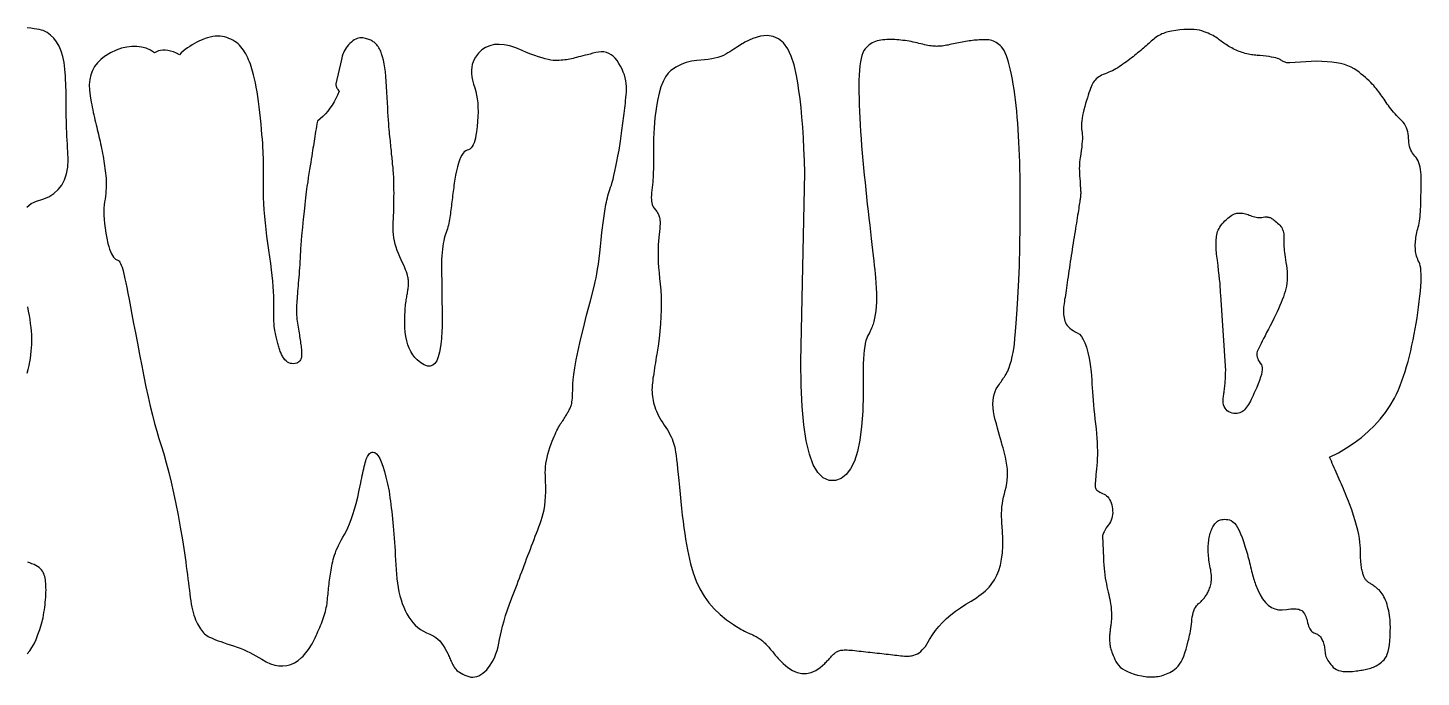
# Model space of a CAD drawing. Header units: millimetres. Extents: x 5 to 265, y 5 to 96.
# Drawn here: x 195.29 to 231.45, y 39.5 to 56.35 of the extents above; entities that cross this region are included whole.
import ezdxf

# ---------------------------------------------------------------- set-up
doc = ezdxf.new("R2010")
doc.units = ezdxf.units.MM

msp = doc.modelspace()

# ---------------------------------------------------------------- linework, layer by layer
at = {"layer": 'Schnitt'}
for points in [[(195.262, 51.697), (195.373, 51.799), (195.508, 51.859), (195.679, 51.907), (195.831, 51.972), (195.963, 52.055), (196.074, 52.156), (196.166, 52.275), (196.238, 52.411), (196.291, 52.565), (196.323, 52.736), (196.336, 52.926), (196.328, 53.133), (196.32, 53.236), (196.313, 53.339), (196.306, 53.442), (196.301, 53.544), (196.296, 53.645), (196.292, 53.747), (196.289, 53.847), (196.287, 53.948), (196.285, 54.048), (196.285, 54.147), (196.285, 54.246), (196.284, 54.344), (196.283, 54.441), (196.282, 54.538), (196.28, 54.633), (196.277, 54.728), (196.274, 54.821), (196.271, 54.914), (196.268, 55.006), (196.263, 55.097), (196.25, 55.284), (196.226, 55.456), (196.193, 55.612), (196.149, 55.753), (196.096, 55.88), (196.033, 55.991), (195.96, 56.087), (195.877, 56.168), (195.784, 56.234), (195.681, 56.285), (195.637, 56.297), (195.583, 56.31), (195.52, 56.321), (195.447, 56.333), (195.365, 56.344), (195.273, 56.354)], [(195.27, 47.39), (195.295, 47.489), (195.317, 47.586), (195.335, 47.681), (195.352, 47.775), (195.365, 47.868), (195.375, 47.959), (195.383, 48.048), (195.388, 48.136), (195.39, 48.223), (195.389, 48.308), (195.386, 48.394), (195.379, 48.484), (195.37, 48.579), (195.358, 48.677), (195.343, 48.78), (195.326, 48.887), (195.305, 48.998), (195.282, 49.113)], [(195.273, 40.104), (195.335, 40.181), (195.393, 40.269), (195.449, 40.369), (195.501, 40.48), (195.55, 40.604), (195.597, 40.739), (195.64, 40.885), (195.681, 41.043), (195.693, 41.112), (195.704, 41.18), (195.715, 41.248), (195.724, 41.315), (195.732, 41.381), (195.739, 41.446), (195.745, 41.511), (195.75, 41.575), (195.753, 41.639), (195.756, 41.702), (195.758, 41.763), (195.757, 41.821), (195.756, 41.877), (195.753, 41.93), (195.748, 41.98), (195.742, 42.027), (195.734, 42.071), (195.725, 42.113), (195.714, 42.152), (195.702, 42.188), (195.687, 42.221), (195.667, 42.254), (195.642, 42.285), (195.612, 42.315), (195.578, 42.344), (195.539, 42.372), (195.495, 42.398), (195.447, 42.422), (195.393, 42.446), (195.335, 42.468), (195.31, 42.477), (195.285, 42.486)]]:
    msp.add_lwpolyline(points, dxfattribs=at)
for points in [[(206.039, 48.566), (206.036, 48.493), (206.032, 48.421), (206.027, 48.351), (206.022, 48.281), (206.015, 48.213), (206.008, 48.147), (206, 48.081), (205.974, 47.934), (205.941, 47.812), (205.9, 47.715), (205.851, 47.642), (205.795, 47.595), (205.73, 47.573), (205.658, 47.576), (205.578, 47.604), (205.491, 47.658), (205.395, 47.736), (205.334, 47.8), (205.279, 47.871), (205.23, 47.95), (205.188, 48.036), (205.152, 48.13), (205.123, 48.23), (205.1, 48.339), (205.084, 48.454), (205.075, 48.577), (205.071, 48.707), (205.072, 48.779), (205.073, 48.847), (205.074, 48.911), (205.077, 48.971), (205.079, 49.028), (205.083, 49.081), (205.087, 49.131), (205.092, 49.177), (205.098, 49.219), (205.104, 49.258), (205.11, 49.294), (205.116, 49.329), (205.122, 49.364), (205.128, 49.398), (205.133, 49.43), (205.139, 49.462), (205.144, 49.493), (205.149, 49.524), (205.153, 49.553), (205.158, 49.581), (205.162, 49.61), (205.165, 49.638), (205.167, 49.666), (205.168, 49.694), (205.168, 49.722), (205.168, 49.75), (205.167, 49.778), (205.165, 49.806), (205.162, 49.834), (205.158, 49.862), (205.152, 49.893), (205.142, 49.929), (205.129, 49.971), (205.113, 50.018), (205.093, 50.07), (205.07, 50.128), (205.043, 50.191), (205.013, 50.259), (204.979, 50.333), (204.942, 50.413), (204.905, 50.495), (204.873, 50.577), (204.845, 50.659), (204.821, 50.741), (204.801, 50.823), (204.786, 50.905), (204.776, 50.987), (204.769, 51.069), (204.767, 51.151), (204.769, 51.233), (204.773, 51.315), (204.777, 51.397), (204.78, 51.48), (204.783, 51.563), (204.785, 51.646), (204.787, 51.729), (204.789, 51.812), (204.79, 51.896), (204.79, 51.98), (204.791, 52.064), (204.79, 52.146), (204.79, 52.224), (204.789, 52.297), (204.787, 52.366), (204.785, 52.431), (204.783, 52.492), (204.78, 52.548), (204.777, 52.599), (204.773, 52.647), (204.769, 52.69), (204.765, 52.731), (204.76, 52.773), (204.756, 52.815), (204.752, 52.858), (204.748, 52.901), (204.743, 52.944), (204.739, 52.988), (204.735, 53.032), (204.73, 53.077), (204.726, 53.122), (204.722, 53.168), (204.717, 53.216), (204.712, 53.265), (204.707, 53.315), (204.702, 53.367), (204.696, 53.421), (204.69, 53.476), (204.684, 53.533), (204.678, 53.591), (204.672, 53.651), (204.665, 53.716), (204.659, 53.789), (204.653, 53.871), (204.646, 53.962), (204.64, 54.061), (204.633, 54.169), (204.627, 54.285), (204.62, 54.411), (204.614, 54.545), (204.607, 54.687), (204.6, 54.83), (204.59, 54.964), (204.579, 55.09), (204.566, 55.209), (204.551, 55.318), (204.533, 55.42), (204.514, 55.514), (204.493, 55.599), (204.47, 55.676), (204.445, 55.745), (204.428, 55.778), (204.411, 55.81), (204.393, 55.839), (204.376, 55.866), (204.359, 55.891), (204.342, 55.913), (204.324, 55.934), (204.307, 55.952), (204.29, 55.968), (204.273, 55.982), (204.254, 55.995), (204.235, 56.007), (204.213, 56.019), (204.19, 56.031), (204.165, 56.042), (204.138, 56.052), (204.109, 56.062), (204.079, 56.072), (204.047, 56.081), (204.014, 56.09), (203.979, 56.097), (203.944, 56.098), (203.908, 56.096), (203.872, 56.089), (203.835, 56.077), (203.799, 56.06), (203.761, 56.04), (203.723, 56.014), (203.685, 55.984), (203.647, 55.95), (203.609, 55.913), (203.576, 55.874), (203.546, 55.835), (203.519, 55.794), (203.495, 55.753), (203.476, 55.71), (203.459, 55.667), (203.446, 55.622), (203.437, 55.576), (203.431, 55.529), (203.28, 54.903), (203.28, 54.885), (203.283, 54.867), (203.287, 54.849), (203.293, 54.83), (203.301, 54.811), (203.311, 54.791), (203.322, 54.771), (203.335, 54.751), (203.349, 54.73), (203.366, 54.709), (203.325, 54.611), (203.281, 54.519), (203.234, 54.43), (203.183, 54.346), (203.128, 54.266), (203.071, 54.19), (203.009, 54.119), (202.944, 54.052), (202.876, 53.99), (202.805, 53.931), (202.792, 53.863), (202.78, 53.795), (202.768, 53.729), (202.756, 53.664), (202.745, 53.6), (202.735, 53.536), (202.725, 53.474), (202.715, 53.413), (202.706, 53.353), (202.697, 53.295), (202.688, 53.234), (202.678, 53.169), (202.667, 53.098), (202.655, 53.023), (202.643, 52.944), (202.629, 52.859), (202.615, 52.77), (202.6, 52.676), (202.584, 52.578), (202.567, 52.474), (202.55, 52.361), (202.532, 52.235), (202.513, 52.094), (202.495, 51.939), (202.475, 51.77), (202.456, 51.587), (202.436, 51.39), (202.415, 51.179), (202.394, 50.954), (202.373, 50.715), (202.368, 50.629), (202.364, 50.543), (202.359, 50.459), (202.354, 50.375), (202.349, 50.291), (202.343, 50.208), (202.337, 50.126), (202.331, 50.045), (202.325, 49.964), (202.319, 49.884), (202.313, 49.805), (202.306, 49.729), (202.3, 49.656), (202.295, 49.585), (202.289, 49.517), (202.284, 49.451), (202.279, 49.388), (202.274, 49.328), (202.269, 49.27), (202.265, 49.214), (202.261, 49.161), (202.259, 49.107), (202.258, 49.054), (202.258, 49), (202.26, 48.947), (202.262, 48.895), (202.266, 48.842), (202.272, 48.79), (202.279, 48.737), (202.286, 48.686), (202.295, 48.634), (202.303, 48.584), (202.311, 48.534), (202.319, 48.485), (202.327, 48.437), (202.334, 48.39), (202.342, 48.344), (202.349, 48.299), (202.355, 48.254), (202.362, 48.211), (202.368, 48.168), (202.374, 48.127), (202.379, 48.088), (202.383, 48.05), (202.386, 48.014), (202.389, 47.979), (202.392, 47.945), (202.393, 47.914), (202.394, 47.883), (202.394, 47.854), (202.393, 47.827), (202.389, 47.801), (202.383, 47.777), (202.374, 47.754), (202.362, 47.733), (202.348, 47.713), (202.331, 47.695), (202.312, 47.678), (202.29, 47.663), (202.265, 47.649), (202.222, 47.639), (202.181, 47.636), (202.141, 47.638), (202.103, 47.646), (202.065, 47.66), (202.029, 47.68), (201.994, 47.707), (201.961, 47.739), (201.929, 47.778), (201.898, 47.822), (201.885, 47.848), (201.873, 47.875), (201.861, 47.902), (201.85, 47.929), (201.839, 47.957), (201.828, 47.985), (201.818, 48.014), (201.808, 48.043), (201.799, 48.073), (201.79, 48.103), (201.781, 48.133), (201.773, 48.165), (201.764, 48.198), (201.755, 48.232), (201.747, 48.267), (201.738, 48.303), (201.73, 48.341), (201.721, 48.379), (201.712, 48.418), (201.704, 48.459), (201.696, 48.503), (201.689, 48.553), (201.683, 48.609), (201.678, 48.671), (201.674, 48.74), (201.671, 48.814), (201.67, 48.894), (201.669, 48.98), (201.67, 49.073), (201.671, 49.171), (201.672, 49.277), (201.67, 49.39), (201.664, 49.512), (201.656, 49.641), (201.644, 49.778), (201.63, 49.924), (201.612, 50.077), (201.592, 50.239), (201.568, 50.408), (201.542, 50.585), (201.515, 50.765), (201.491, 50.943), (201.47, 51.118), (201.452, 51.29), (201.436, 51.46), (201.424, 51.627), (201.414, 51.791), (201.407, 51.953), (201.403, 52.112), (201.401, 52.269), (201.401, 52.334), (201.401, 52.399), (201.401, 52.463), (201.401, 52.528), (201.401, 52.593), (201.401, 52.658), (201.401, 52.723), (201.401, 52.787), (201.401, 52.852), (201.401, 52.917), (201.401, 52.986), (201.398, 53.064), (201.395, 53.151), (201.389, 53.247), (201.382, 53.351), (201.374, 53.465), (201.364, 53.587), (201.353, 53.718), (201.34, 53.858), (201.326, 54.007), (201.31, 54.157), (201.293, 54.301), (201.276, 54.439), (201.257, 54.57), (201.237, 54.695), (201.216, 54.814), (201.194, 54.927), (201.17, 55.033), (201.146, 55.133), (201.121, 55.227), (201.103, 55.291), (201.084, 55.352), (201.063, 55.412), (201.041, 55.47), (201.018, 55.526), (200.994, 55.58), (200.968, 55.632), (200.941, 55.683), (200.913, 55.731), (200.883, 55.777), (200.852, 55.821), (200.818, 55.863), (200.781, 55.902), (200.742, 55.938), (200.7, 55.971), (200.655, 56.003), (200.608, 56.031), (200.559, 56.057), (200.506, 56.08), (200.452, 56.101), (200.395, 56.118), (200.336, 56.13), (200.276, 56.137), (200.215, 56.139), (200.152, 56.136), (200.088, 56.128), (200.022, 56.115), (199.954, 56.098), (199.885, 56.075), (199.815, 56.047), (199.745, 56.016), (199.677, 55.983), (199.612, 55.949), (199.549, 55.912), (199.488, 55.874), (199.43, 55.835), (199.374, 55.793), (199.321, 55.75), (199.27, 55.705), (199.221, 55.658), (199.141, 55.698), (199.064, 55.729), (198.99, 55.753), (198.92, 55.769), (198.854, 55.777), (198.791, 55.778), (198.731, 55.77), (198.675, 55.755), (198.623, 55.732), (198.573, 55.702), (198.467, 55.771), (198.356, 55.823), (198.239, 55.857), (198.117, 55.874), (197.99, 55.874), (197.858, 55.857), (197.721, 55.823), (197.579, 55.771), (197.431, 55.702), (197.278, 55.615), (197.177, 55.537), (197.092, 55.45), (197.02, 55.354), (196.964, 55.249), (196.922, 55.135), (196.895, 55.012), (196.882, 54.879), (196.884, 54.738), (196.901, 54.587), (196.933, 54.428), (196.946, 54.359), (196.959, 54.292), (196.973, 54.225), (196.986, 54.159), (197, 54.093), (197.014, 54.029), (197.029, 53.966), (197.043, 53.903), (197.058, 53.841), (197.073, 53.78), (197.088, 53.72), (197.103, 53.659), (197.117, 53.597), (197.132, 53.535), (197.146, 53.473), (197.16, 53.41), (197.173, 53.347), (197.187, 53.283), (197.2, 53.219), (197.213, 53.154), (197.226, 53.09), (197.238, 53.025), (197.249, 52.961), (197.26, 52.897), (197.27, 52.833), (197.279, 52.77), (197.288, 52.706), (197.296, 52.643), (197.304, 52.58), (197.31, 52.517), (197.316, 52.454), (197.32, 52.39), (197.321, 52.325), (197.321, 52.258), (197.319, 52.191), (197.314, 52.122), (197.308, 52.053), (197.3, 51.982), (197.29, 51.91), (197.278, 51.837), (197.267, 51.761), (197.261, 51.677), (197.259, 51.586), (197.261, 51.489), (197.267, 51.384), (197.278, 51.273), (197.293, 51.154), (197.313, 51.029), (197.336, 50.897), (197.364, 50.758), (197.386, 50.68), (197.409, 50.609), (197.433, 50.547), (197.458, 50.492), (197.483, 50.445), (197.51, 50.406), (197.537, 50.374), (197.565, 50.35), (197.594, 50.334), (197.623, 50.326), (197.641, 50.317), (197.658, 50.3), (197.676, 50.273), (197.694, 50.238), (197.713, 50.194), (197.731, 50.141), (197.75, 50.079), (197.769, 50.008), (197.788, 49.929), (197.807, 49.841), (197.828, 49.737), (197.853, 49.613), (197.882, 49.469), (197.914, 49.303), (197.95, 49.117), (197.99, 48.91), (198.033, 48.683), (198.08, 48.435), (198.13, 48.166), (198.185, 47.876), (198.241, 47.582), (198.297, 47.301), (198.353, 47.033), (198.409, 46.778), (198.465, 46.535), (198.522, 46.305), (198.578, 46.088), (198.634, 45.883), (198.69, 45.691), (198.746, 45.512), (198.814, 45.294), (198.881, 45.062), (198.946, 44.817), (199.009, 44.559), (199.07, 44.287), (199.129, 44.002), (199.187, 43.703), (199.243, 43.391), (199.298, 43.066), (199.351, 42.727), (199.367, 42.608), (199.384, 42.491), (199.399, 42.377), (199.414, 42.266), (199.429, 42.158), (199.442, 42.052), (199.456, 41.95), (199.468, 41.85), (199.48, 41.753), (199.491, 41.659), (199.502, 41.568), (199.515, 41.481), (199.529, 41.399), (199.544, 41.32), (199.561, 41.246), (199.579, 41.176), (199.598, 41.109), (199.619, 41.047), (199.64, 40.989), (199.664, 40.935), (199.688, 40.885), (199.712, 40.838), (199.738, 40.795), (199.764, 40.754), (199.79, 40.717), (199.818, 40.683), (199.846, 40.652), (199.874, 40.625), (199.904, 40.6), (199.933, 40.579), (199.967, 40.559), (200.006, 40.539), (200.051, 40.517), (200.103, 40.495), (200.16, 40.471), (200.224, 40.447), (200.293, 40.422), (200.369, 40.396), (200.45, 40.369), (200.538, 40.342), (200.628, 40.313), (200.716, 40.282), (200.802, 40.249), (200.887, 40.214), (200.97, 40.177), (201.051, 40.138), (201.13, 40.098), (201.208, 40.055), (201.284, 40.011), (201.358, 39.964), (201.473, 39.898), (201.586, 39.848), (201.696, 39.814), (201.804, 39.795), (201.909, 39.791), (202.011, 39.803), (202.111, 39.831), (202.208, 39.874), (202.302, 39.933), (202.394, 40.007), (202.433, 40.047), (202.47, 40.088), (202.505, 40.131), (202.54, 40.175), (202.573, 40.22), (202.604, 40.268), (202.635, 40.316), (202.664, 40.366), (202.692, 40.418), (202.718, 40.471), (202.744, 40.525), (202.769, 40.579), (202.793, 40.632), (202.817, 40.685), (202.84, 40.738), (202.862, 40.791), (202.884, 40.844), (202.905, 40.896), (202.925, 40.948), (202.945, 41), (202.964, 41.052), (202.981, 41.103), (202.996, 41.155), (203.011, 41.206), (203.023, 41.257), (203.034, 41.307), (203.044, 41.358), (203.052, 41.408), (203.059, 41.458), (203.064, 41.508), (203.068, 41.557), (203.073, 41.607), (203.078, 41.657), (203.083, 41.708), (203.088, 41.759), (203.093, 41.809), (203.099, 41.86), (203.105, 41.912), (203.111, 41.963), (203.118, 42.015), (203.124, 42.067), (203.132, 42.119), (203.14, 42.172), (203.149, 42.226), (203.158, 42.279), (203.168, 42.334), (203.179, 42.388), (203.19, 42.443), (203.202, 42.499), (203.215, 42.555), (203.229, 42.612), (203.247, 42.67), (203.268, 42.731), (203.292, 42.793), (203.32, 42.857), (203.351, 42.922), (203.385, 42.99), (203.422, 43.059), (203.462, 43.13), (203.506, 43.202), (203.551, 43.282), (203.596, 43.373), (203.639, 43.477), (203.682, 43.593), (203.725, 43.72), (203.767, 43.86), (203.808, 44.012), (203.848, 44.176), (203.888, 44.352), (203.927, 44.541), (203.94, 44.609), (203.953, 44.674), (203.966, 44.737), (203.979, 44.798), (203.992, 44.856), (204.005, 44.912), (204.018, 44.966), (204.031, 45.017), (204.044, 45.066), (204.057, 45.113), (204.07, 45.156), (204.085, 45.194), (204.101, 45.228), (204.119, 45.258), (204.138, 45.283), (204.158, 45.303), (204.179, 45.319), (204.202, 45.33), (204.226, 45.337), (204.251, 45.339), (204.294, 45.329), (204.336, 45.299), (204.379, 45.248), (204.42, 45.177), (204.461, 45.086), (204.502, 44.974), (204.543, 44.842), (204.583, 44.69), (204.622, 44.518), (204.661, 44.325), (204.674, 44.242), (204.686, 44.157), (204.698, 44.071), (204.71, 43.983), (204.721, 43.893), (204.731, 43.801), (204.741, 43.708), (204.751, 43.613), (204.76, 43.517), (204.769, 43.418), (204.778, 43.317), (204.786, 43.214), (204.794, 43.109), (204.802, 43), (204.81, 42.889), (204.817, 42.776), (204.824, 42.659), (204.831, 42.541), (204.838, 42.419), (204.845, 42.296), (204.853, 42.172), (204.865, 42.052), (204.88, 41.936), (204.898, 41.824), (204.92, 41.715), (204.946, 41.61), (204.975, 41.509), (205.007, 41.411), (205.043, 41.317), (205.082, 41.227), (205.125, 41.141), (205.173, 41.061), (205.226, 40.986), (205.282, 40.916), (205.344, 40.852), (205.41, 40.793), (205.48, 40.74), (205.555, 40.692), (205.635, 40.649), (205.719, 40.612), (205.774, 40.591), (205.828, 40.563), (205.88, 40.529), (205.93, 40.487), (205.978, 40.439), (206.025, 40.384), (206.07, 40.322), (206.113, 40.252), (206.154, 40.176), (206.194, 40.094), (206.207, 40.063), (206.22, 40.033), (206.234, 40.003), (206.247, 39.973), (206.261, 39.942), (206.276, 39.912), (206.29, 39.882), (206.304, 39.852), (206.319, 39.822), (206.334, 39.791), (206.351, 39.762), (206.372, 39.733), (206.397, 39.705), (206.426, 39.677), (206.458, 39.651), (206.495, 39.626), (206.535, 39.601), (206.579, 39.577), (206.628, 39.554), (206.68, 39.532), (206.733, 39.514), (206.787, 39.504), (206.84, 39.501), (206.892, 39.506), (206.944, 39.519), (206.996, 39.539), (207.047, 39.566), (207.098, 39.601), (207.148, 39.644), (207.198, 39.694), (207.246, 39.751), (207.291, 39.812), (207.332, 39.878), (207.37, 39.95), (207.406, 40.026), (207.437, 40.107), (207.466, 40.194), (207.491, 40.285), (207.513, 40.381), (207.532, 40.482), (207.552, 40.59), (207.578, 40.705), (207.609, 40.828), (207.646, 40.959), (207.689, 41.097), (207.737, 41.244), (207.791, 41.398), (207.85, 41.56), (207.915, 41.729), (207.986, 41.907), (208.016, 41.989), (208.047, 42.071), (208.077, 42.154), (208.108, 42.237), (208.14, 42.32), (208.171, 42.403), (208.203, 42.486), (208.234, 42.57), (208.266, 42.654), (208.299, 42.738), (208.331, 42.822), (208.363, 42.906), (208.395, 42.99), (208.427, 43.073), (208.458, 43.156), (208.489, 43.239), (208.52, 43.322), (208.551, 43.405), (208.581, 43.487), (208.612, 43.569), (208.64, 43.655), (208.664, 43.747), (208.685, 43.846), (208.702, 43.953), (208.714, 44.066), (208.723, 44.186), (208.728, 44.313), (208.729, 44.447), (208.726, 44.587), (208.72, 44.735), (208.717, 44.809), (208.719, 44.885), (208.724, 44.963), (208.734, 45.042), (208.747, 45.124), (208.764, 45.206), (208.785, 45.291), (208.81, 45.377), (208.838, 45.465), (208.871, 45.555), (208.897, 45.623), (208.922, 45.686), (208.947, 45.746), (208.971, 45.802), (208.995, 45.855), (209.018, 45.904), (209.042, 45.949), (209.064, 45.991), (209.086, 46.028), (209.108, 46.063), (209.129, 46.094), (209.15, 46.125), (209.169, 46.155), (209.188, 46.184), (209.205, 46.211), (209.222, 46.237), (209.238, 46.263), (209.253, 46.287), (209.268, 46.31), (209.281, 46.332), (209.294, 46.354), (209.306, 46.376), (209.318, 46.397), (209.329, 46.419), (209.34, 46.44), (209.351, 46.462), (209.361, 46.484), (209.371, 46.505), (209.38, 46.527), (209.389, 46.548), (209.397, 46.573), (209.404, 46.605), (209.411, 46.644), (209.417, 46.69), (209.421, 46.743), (209.425, 46.802), (209.428, 46.869), (209.43, 46.942), (209.432, 47.022), (209.432, 47.11), (209.438, 47.217), (209.455, 47.357), (209.483, 47.531), (209.522, 47.738), (209.572, 47.979), (209.634, 48.252), (209.707, 48.559), (209.791, 48.899), (209.887, 49.272), (209.993, 49.679), (210.015, 49.766), (210.036, 49.864), (210.056, 49.973), (210.076, 50.093), (210.096, 50.224), (210.115, 50.365), (210.134, 50.517), (210.152, 50.68), (210.17, 50.854), (210.188, 51.039), (210.196, 51.103), (210.205, 51.167), (210.214, 51.23), (210.222, 51.293), (210.231, 51.354), (210.24, 51.416), (210.248, 51.476), (210.257, 51.536), (210.265, 51.595), (210.274, 51.654), (210.283, 51.712), (210.293, 51.77), (210.305, 51.827), (210.317, 51.884), (210.331, 51.94), (210.345, 51.996), (210.361, 52.051), (210.378, 52.106), (210.395, 52.161), (210.414, 52.215), (210.434, 52.275), (210.455, 52.347), (210.478, 52.431), (210.501, 52.526), (210.525, 52.633), (210.55, 52.753), (210.577, 52.884), (210.604, 53.027), (210.633, 53.182), (210.663, 53.349), (210.671, 53.417), (210.68, 53.485), (210.689, 53.553), (210.697, 53.62), (210.706, 53.686), (210.714, 53.751), (210.723, 53.816), (210.732, 53.88), (210.74, 53.944), (210.749, 54.007), (210.758, 54.07), (210.766, 54.134), (210.774, 54.2), (210.782, 54.266), (210.789, 54.334), (210.797, 54.402), (210.804, 54.472), (210.811, 54.542), (210.818, 54.614), (210.825, 54.687), (210.828, 54.761), (210.827, 54.834), (210.821, 54.908), (210.809, 54.982), (210.792, 55.057), (210.77, 55.131), (210.743, 55.206), (210.711, 55.281), (210.673, 55.356), (210.63, 55.432), (210.583, 55.503), (210.534, 55.564), (210.481, 55.616), (210.425, 55.658), (210.366, 55.691), (210.304, 55.714), (210.239, 55.728), (210.171, 55.732), (210.1, 55.727), (210.026, 55.712), (209.952, 55.693), (209.882, 55.675), (209.815, 55.658), (209.751, 55.642), (209.691, 55.626), (209.635, 55.611), (209.582, 55.598), (209.532, 55.585), (209.486, 55.573), (209.443, 55.561), (209.401, 55.551), (209.359, 55.542), (209.315, 55.534), (209.27, 55.527), (209.224, 55.521), (209.177, 55.516), (209.129, 55.512), (209.08, 55.51), (209.03, 55.508), (208.979, 55.507), (208.924, 55.51), (208.861, 55.518), (208.792, 55.531), (208.716, 55.549), (208.633, 55.572), (208.544, 55.601), (208.447, 55.634), (208.343, 55.673), (208.233, 55.717), (208.115, 55.766), (207.952, 55.835), (207.797, 55.884), (207.653, 55.914), (207.518, 55.925), (207.392, 55.918), (207.276, 55.891), (207.169, 55.845), (207.072, 55.78), (206.984, 55.696), (206.906, 55.594), (206.871, 55.535), (206.843, 55.472), (206.823, 55.404), (206.81, 55.331), (206.804, 55.254), (206.805, 55.171), (206.814, 55.084), (206.83, 54.993), (206.854, 54.896), (206.885, 54.795), (206.912, 54.706), (206.935, 54.611), (206.952, 54.511), (206.964, 54.405), (206.971, 54.293), (206.973, 54.176), (206.969, 54.053), (206.961, 53.925), (206.947, 53.79), (206.928, 53.651), (206.918, 53.568), (206.905, 53.494), (206.888, 53.427), (206.869, 53.368), (206.847, 53.316), (206.822, 53.273), (206.793, 53.237), (206.762, 53.209), (206.728, 53.188), (206.69, 53.176), (206.652, 53.162), (206.616, 53.136), (206.582, 53.099), (206.549, 53.052), (206.518, 52.992), (206.488, 52.922), (206.461, 52.84), (206.435, 52.748), (206.411, 52.643), (206.388, 52.528), (206.38, 52.476), (206.371, 52.424), (206.363, 52.372), (206.355, 52.319), (206.348, 52.266), (206.34, 52.213), (206.333, 52.16), (206.326, 52.107), (206.319, 52.053), (206.313, 51.999), (206.306, 51.946), (206.3, 51.892), (206.293, 51.839), (206.287, 51.787), (206.28, 51.735), (206.274, 51.683), (206.267, 51.632), (206.261, 51.581), (206.254, 51.531), (206.248, 51.481), (206.241, 51.432), (206.233, 51.382), (206.224, 51.333), (206.213, 51.284), (206.202, 51.236), (206.19, 51.187), (206.176, 51.139), (206.162, 51.091), (206.146, 51.043), (206.129, 50.995), (206.113, 50.945), (206.097, 50.889), (206.083, 50.828), (206.07, 50.761), (206.059, 50.688), (206.049, 50.609), (206.04, 50.525), (206.032, 50.436), (206.026, 50.341), (206.021, 50.24), (206.043, 48.793), (206.042, 48.716), (206.041, 48.641)], [(215.433, 53.212), (215.418, 53.5), (215.4, 53.774), (215.38, 54.034), (215.357, 54.279), (215.331, 54.511), (215.303, 54.728), (215.273, 54.93), (215.239, 55.119), (215.179, 55.392), (215.103, 55.623), (215.01, 55.813), (214.901, 55.962), (214.775, 56.069), (214.633, 56.134), (214.475, 56.158), (214.3, 56.141), (214.109, 56.082), (213.901, 55.982), (213.865, 55.96), (213.828, 55.937), (213.788, 55.912), (213.747, 55.886), (213.704, 55.858), (213.659, 55.829), (213.611, 55.799), (213.562, 55.768), (213.511, 55.736), (213.458, 55.702), (213.402, 55.669), (213.34, 55.639), (213.272, 55.612), (213.199, 55.588), (213.121, 55.567), (213.037, 55.549), (212.948, 55.534), (212.854, 55.522), (212.754, 55.513), (212.649, 55.507), (212.58, 55.501), (212.511, 55.49), (212.443, 55.475), (212.376, 55.456), (212.309, 55.432), (212.242, 55.404), (212.176, 55.371), (212.11, 55.335), (212.044, 55.294), (211.979, 55.248), (211.905, 55.176), (211.837, 55.081), (211.775, 54.962), (211.72, 54.82), (211.672, 54.655), (211.63, 54.466), (211.594, 54.254), (211.565, 54.019), (211.542, 53.76), (211.526, 53.478), (211.526, 53.409), (211.526, 53.341), (211.526, 53.273), (211.526, 53.205), (211.526, 53.138), (211.526, 53.071), (211.526, 53.005), (211.526, 52.939), (211.526, 52.874), (211.526, 52.809), (211.526, 52.744), (211.524, 52.678), (211.522, 52.613), (211.519, 52.546), (211.515, 52.48), (211.511, 52.413), (211.505, 52.345), (211.499, 52.277), (211.491, 52.208), (211.483, 52.14), (211.476, 52.073), (211.471, 52.011), (211.47, 51.954), (211.471, 51.901), (211.475, 51.854), (211.482, 51.811), (211.491, 51.772), (211.504, 51.739), (211.519, 51.71), (211.537, 51.686), (211.556, 51.665), (211.574, 51.643), (211.59, 51.621), (211.606, 51.598), (211.621, 51.576), (211.634, 51.553), (211.647, 51.53), (211.658, 51.507), (211.668, 51.483), (211.677, 51.46), (211.685, 51.433), (211.691, 51.4), (211.694, 51.36), (211.696, 51.315), (211.696, 51.263), (211.694, 51.204), (211.69, 51.14), (211.684, 51.069), (211.676, 50.992), (211.666, 50.909), (211.657, 50.819), (211.65, 50.723), (211.647, 50.619), (211.646, 50.508), (211.648, 50.391), (211.652, 50.267), (211.66, 50.135), (211.67, 49.997), (211.683, 49.852), (211.699, 49.7), (211.714, 49.542), (211.723, 49.379), (211.727, 49.211), (211.726, 49.037), (211.72, 48.858), (211.709, 48.674), (211.693, 48.485), (211.671, 48.291), (211.644, 48.091), (211.613, 47.887), (211.6, 47.81), (211.587, 47.735), (211.576, 47.661), (211.564, 47.59), (211.553, 47.52), (211.543, 47.452), (211.532, 47.385), (211.523, 47.32), (211.513, 47.257), (211.505, 47.196), (211.497, 47.136), (211.492, 47.076), (211.488, 47.018), (211.487, 46.959), (211.488, 46.902), (211.492, 46.845), (211.497, 46.789), (211.505, 46.733), (211.514, 46.678), (211.526, 46.624), (211.541, 46.569), (211.558, 46.514), (211.579, 46.458), (211.602, 46.401), (211.629, 46.343), (211.658, 46.285), (211.691, 46.225), (211.726, 46.165), (211.765, 46.103), (211.807, 46.041), (211.848, 45.979), (211.887, 45.918), (211.922, 45.858), (211.954, 45.799), (211.982, 45.741), (212.008, 45.685), (212.03, 45.629), (212.049, 45.575), (212.064, 45.521), (212.077, 45.469), (212.088, 45.41), (212.1, 45.337), (212.112, 45.25), (212.125, 45.149), (212.139, 45.034), (212.153, 44.905), (212.168, 44.762), (212.184, 44.605), (212.2, 44.434), (212.217, 44.249), (212.235, 44.061), (212.253, 43.879), (212.273, 43.705), (212.293, 43.538), (212.314, 43.378), (212.336, 43.225), (212.359, 43.079), (212.383, 42.94), (212.407, 42.809), (212.433, 42.684), (212.487, 42.441), (212.555, 42.211), (212.637, 41.995), (212.733, 41.793), (212.843, 41.605), (212.966, 41.43), (213.104, 41.27), (213.255, 41.123), (213.42, 40.99), (213.599, 40.871), (213.641, 40.841), (213.684, 40.813), (213.725, 40.787), (213.766, 40.762), (213.806, 40.738), (213.846, 40.717), (213.885, 40.696), (213.923, 40.677), (213.961, 40.66), (213.998, 40.644), (214.034, 40.629), (214.068, 40.614), (214.101, 40.599), (214.133, 40.584), (214.163, 40.568), (214.191, 40.553), (214.218, 40.538), (214.243, 40.523), (214.267, 40.508), (214.289, 40.493), (214.311, 40.477), (214.333, 40.46), (214.355, 40.442), (214.377, 40.422), (214.4, 40.401), (214.423, 40.379), (214.446, 40.355), (214.469, 40.331), (214.492, 40.304), (214.516, 40.277), (214.54, 40.249), (214.564, 40.22), (214.588, 40.192), (214.613, 40.163), (214.638, 40.134), (214.662, 40.105), (214.688, 40.075), (214.713, 40.046), (214.739, 40.016), (214.764, 39.986), (214.889, 39.856), (215.013, 39.752), (215.136, 39.675), (215.258, 39.623), (215.38, 39.597), (215.5, 39.597), (215.62, 39.623), (215.738, 39.675), (215.856, 39.752), (215.973, 39.856), (215.995, 39.878), (216.016, 39.899), (216.036, 39.92), (216.056, 39.941), (216.076, 39.961), (216.095, 39.982), (216.114, 40.002), (216.132, 40.022), (216.15, 40.042), (216.168, 40.061), (216.185, 40.08), (216.203, 40.097), (216.221, 40.114), (216.24, 40.129), (216.259, 40.142), (216.279, 40.154), (216.299, 40.165), (216.32, 40.175), (216.34, 40.184), (216.362, 40.191), (216.385, 40.197), (216.412, 40.201), (216.442, 40.204), (216.476, 40.206), (216.513, 40.207), (216.554, 40.206), (216.598, 40.204), (216.645, 40.201), (216.696, 40.197), (216.75, 40.191), (216.807, 40.184), (216.864, 40.178), (216.921, 40.171), (216.978, 40.165), (217.036, 40.158), (217.095, 40.152), (217.154, 40.145), (217.213, 40.139), (217.273, 40.132), (217.333, 40.126), (217.393, 40.119), (217.452, 40.113), (217.511, 40.106), (217.568, 40.1), (217.625, 40.094), (217.68, 40.087), (217.735, 40.081), (217.789, 40.074), (217.842, 40.068), (217.895, 40.061), (217.945, 40.055), (217.993, 40.051), (218.038, 40.049), (218.081, 40.047), (218.121, 40.048), (218.159, 40.049), (218.194, 40.053), (218.226, 40.058), (218.256, 40.064), (218.283, 40.072), (218.33, 40.088), (218.376, 40.109), (218.42, 40.136), (218.463, 40.169), (218.504, 40.207), (218.545, 40.251), (218.584, 40.3), (218.622, 40.355), (218.658, 40.416), (218.693, 40.482), (218.766, 40.597), (218.847, 40.708), (218.936, 40.816), (219.032, 40.921), (219.136, 41.022), (219.248, 41.119), (219.367, 41.214), (219.495, 41.304), (219.63, 41.391), (219.773, 41.475), (219.844, 41.519), (219.912, 41.562), (219.975, 41.607), (220.035, 41.651), (220.091, 41.696), (220.143, 41.742), (220.191, 41.788), (220.236, 41.834), (220.276, 41.881), (220.312, 41.929), (220.381, 42.03), (220.44, 42.144), (220.49, 42.27), (220.53, 42.409), (220.561, 42.56), (220.582, 42.724), (220.594, 42.9), (220.596, 43.089), (220.588, 43.291), (220.572, 43.504), (220.565, 43.587), (220.561, 43.669), (220.561, 43.752), (220.565, 43.836), (220.572, 43.92), (220.582, 44.004), (220.596, 44.089), (220.613, 44.175), (220.634, 44.26), (220.658, 44.346), (220.681, 44.434), (220.698, 44.523), (220.71, 44.615), (220.717, 44.709), (220.717, 44.805), (220.712, 44.903), (220.702, 45.004), (220.685, 45.106), (220.664, 45.211), (220.636, 45.318), (220.618, 45.381), (220.599, 45.449), (220.579, 45.522), (220.557, 45.601), (220.534, 45.685), (220.509, 45.774), (220.484, 45.868), (220.457, 45.967), (220.428, 46.072), (220.399, 46.181), (220.372, 46.291), (220.353, 46.396), (220.341, 46.495), (220.337, 46.589), (220.339, 46.678), (220.35, 46.762), (220.367, 46.84), (220.392, 46.914), (220.424, 46.982), (220.464, 47.045), (220.485, 47.075), (220.507, 47.106), (220.528, 47.137), (220.55, 47.169), (220.572, 47.201), (220.593, 47.234), (220.615, 47.267), (220.636, 47.3), (220.658, 47.334), (220.679, 47.369), (220.701, 47.405), (220.721, 47.446), (220.741, 47.492), (220.761, 47.541), (220.779, 47.595), (220.797, 47.654), (220.815, 47.716), (220.831, 47.783), (220.848, 47.854), (220.863, 47.93), (220.878, 48.022), (220.894, 48.144), (220.909, 48.295), (220.925, 48.476), (220.941, 48.686), (220.958, 48.925), (220.974, 49.193), (220.991, 49.491), (221.008, 49.818), (221.025, 50.175), (221.029, 50.344), (221.033, 50.516), (221.036, 50.689), (221.039, 50.864), (221.041, 51.041), (221.043, 51.22), (221.045, 51.401), (221.046, 51.584), (221.046, 51.769), (221.046, 51.956), (221.046, 52.143), (221.044, 52.327), (221.042, 52.509), (221.038, 52.688), (221.033, 52.866), (221.027, 53.04), (221.02, 53.213), (221.012, 53.383), (221.003, 53.55), (220.992, 53.716), (220.981, 53.877), (220.968, 54.035), (220.954, 54.188), (220.939, 54.337), (220.922, 54.482), (220.904, 54.622), (220.885, 54.758), (220.865, 54.89), (220.843, 55.017), (220.82, 55.14), (220.795, 55.257), (220.77, 55.364), (220.744, 55.462), (220.716, 55.551), (220.688, 55.631), (220.658, 55.703), (220.627, 55.764), (220.595, 55.817), (220.562, 55.861), (220.528, 55.896), (220.493, 55.925), (220.458, 55.95), (220.422, 55.973), (220.385, 55.993), (220.348, 56.009), (220.309, 56.023), (220.271, 56.033), (220.231, 56.041), (220.191, 56.046), (220.151, 56.047), (220.109, 56.047), (220.068, 56.046), (220.026, 56.044), (219.983, 56.042), (219.94, 56.039), (219.897, 56.035), (219.853, 56.031), (219.809, 56.026), (219.764, 56.021), (219.719, 56.015), (219.673, 56.008), (219.628, 56.001), (219.583, 55.993), (219.537, 55.985), (219.492, 55.977), (219.447, 55.968), (219.401, 55.959), (219.356, 55.949), (219.311, 55.939), (219.265, 55.928), (219.221, 55.918), (219.177, 55.909), (219.135, 55.901), (219.094, 55.894), (219.055, 55.888), (219.017, 55.883), (218.98, 55.879), (218.944, 55.877), (218.91, 55.875), (218.877, 55.874), (218.844, 55.875), (218.809, 55.877), (218.772, 55.88), (218.734, 55.885), (218.693, 55.891), (218.651, 55.898), (218.608, 55.906), (218.563, 55.916), (218.515, 55.927), (218.467, 55.939), (218.417, 55.952), (218.367, 55.964), (218.316, 55.975), (218.265, 55.986), (218.213, 55.996), (218.161, 56.005), (218.109, 56.014), (218.056, 56.022), (218.002, 56.029), (217.949, 56.036), (217.895, 56.042), (217.841, 56.047), (217.789, 56.05), (217.736, 56.052), (217.684, 56.052), (217.633, 56.052), (217.581, 56.05), (217.531, 56.047), (217.48, 56.042), (217.43, 56.036), (217.382, 56.028), (217.335, 56.017), (217.289, 56.002), (217.246, 55.984), (217.204, 55.963), (217.164, 55.939), (217.125, 55.912), (217.089, 55.881), (217.054, 55.847), (217.02, 55.81), (216.99, 55.765), (216.962, 55.709), (216.938, 55.641), (216.917, 55.561), (216.899, 55.47), (216.884, 55.367), (216.873, 55.252), (216.865, 55.126), (216.86, 54.988), (216.858, 54.838), (216.859, 54.681), (216.862, 54.52), (216.866, 54.355), (216.872, 54.187), (216.88, 54.015), (216.889, 53.839), (216.901, 53.66), (216.914, 53.477), (216.928, 53.291), (216.945, 53.1), (216.962, 52.909), (216.98, 52.718), (216.998, 52.529), (217.017, 52.34), (217.036, 52.153), (217.056, 51.967), (217.076, 51.782), (217.097, 51.598), (217.118, 51.415), (217.139, 51.233), (217.16, 51.056), (217.18, 50.888), (217.198, 50.73), (217.215, 50.58), (217.231, 50.44), (217.245, 50.308), (217.258, 50.186), (217.27, 50.072), (217.281, 49.968), (217.29, 49.873), (217.301, 49.733), (217.309, 49.599), (217.313, 49.471), (217.314, 49.348), (217.312, 49.231), (217.306, 49.119), (217.296, 49.013), (217.283, 48.913), (217.267, 48.818), (217.247, 48.729), (217.238, 48.698), (217.227, 48.665), (217.214, 48.631), (217.2, 48.596), (217.185, 48.559), (217.168, 48.52), (217.149, 48.48), (217.13, 48.439), (217.108, 48.396), (217.085, 48.351), (217.062, 48.3), (217.042, 48.238), (217.024, 48.165), (217.009, 48.082), (216.996, 47.987), (216.985, 47.881), (216.977, 47.764), (216.971, 47.636), (216.968, 47.497), (216.966, 47.347), (216.971, 46.849), (216.959, 46.402), (216.929, 46.003), (216.883, 45.655), (216.821, 45.356), (216.741, 45.106), (216.644, 44.907), (216.531, 44.757), (216.401, 44.656), (216.254, 44.605), (216.082, 44.605), (215.928, 44.674), (215.792, 44.811), (215.674, 45.016), (215.574, 45.291), (215.492, 45.634), (215.429, 46.046), (215.383, 46.526), (215.356, 47.075), (215.347, 47.693), (215.455, 52.593), (215.445, 52.91)], [(228.015, 55.443), (227.99, 55.446), (227.966, 55.449), (227.943, 55.455), (227.92, 55.461), (227.897, 55.47), (227.875, 55.48), (227.854, 55.491), (227.834, 55.504), (227.814, 55.518), (227.791, 55.533), (227.761, 55.547), (227.724, 55.561), (227.68, 55.573), (227.628, 55.586), (227.569, 55.597), (227.504, 55.608), (227.431, 55.618), (227.351, 55.628), (227.264, 55.637), (227.229, 55.637), (227.193, 55.639), (227.157, 55.642), (227.12, 55.646), (227.083, 55.65), (227.045, 55.656), (227.006, 55.663), (226.967, 55.671), (226.927, 55.681), (226.886, 55.691), (226.845, 55.702), (226.805, 55.715), (226.765, 55.728), (226.725, 55.743), (226.686, 55.758), (226.648, 55.775), (226.609, 55.793), (226.572, 55.812), (226.534, 55.832), (226.497, 55.853), (226.461, 55.874), (226.426, 55.896), (226.392, 55.918), (226.359, 55.939), (226.327, 55.961), (226.297, 55.982), (226.267, 56.004), (226.238, 56.025), (226.211, 56.047), (226.184, 56.069), (226.157, 56.09), (226.126, 56.111), (226.092, 56.132), (226.055, 56.153), (226.014, 56.174), (225.971, 56.194), (225.924, 56.214), (225.874, 56.234), (225.82, 56.254), (225.763, 56.274), (225.702, 56.291), (225.633, 56.304), (225.558, 56.312), (225.477, 56.315), (225.388, 56.314), (225.293, 56.309), (225.191, 56.299), (225.083, 56.284), (224.968, 56.265), (224.846, 56.241), (224.803, 56.228), (224.762, 56.212), (224.722, 56.196), (224.684, 56.177), (224.646, 56.158), (224.61, 56.136), (224.575, 56.114), (224.542, 56.089), (224.51, 56.064), (224.479, 56.036), (224.448, 56.008), (224.417, 55.979), (224.384, 55.95), (224.351, 55.921), (224.317, 55.891), (224.282, 55.86), (224.246, 55.829), (224.21, 55.798), (224.172, 55.766), (224.134, 55.734), (224.094, 55.702), (224.055, 55.669), (224.014, 55.637), (223.973, 55.604), (223.931, 55.572), (223.889, 55.54), (223.846, 55.507), (223.802, 55.475), (223.758, 55.443), (223.713, 55.41), (223.667, 55.379), (223.621, 55.348), (223.576, 55.32), (223.529, 55.293), (223.483, 55.267), (223.437, 55.243), (223.39, 55.221), (223.343, 55.2), (223.296, 55.18), (223.248, 55.162), (223.202, 55.144), (223.159, 55.124), (223.12, 55.102), (223.083, 55.079), (223.049, 55.054), (223.018, 55.027), (222.99, 54.999), (222.965, 54.969), (222.943, 54.937), (222.925, 54.903), (222.907, 54.866), (222.889, 54.824), (222.87, 54.777), (222.85, 54.725), (222.83, 54.668), (222.809, 54.606), (222.788, 54.539), (222.766, 54.468), (222.743, 54.391), (222.72, 54.309), (222.697, 54.227), (222.678, 54.149), (222.663, 54.076), (222.65, 54.007), (222.641, 53.942), (222.635, 53.882), (222.633, 53.826), (222.633, 53.774), (222.637, 53.726), (222.644, 53.683), (222.651, 53.639), (222.656, 53.589), (222.658, 53.534), (222.658, 53.472), (222.655, 53.405), (222.649, 53.332), (222.641, 53.253), (222.63, 53.169), (222.617, 53.078), (222.601, 52.982), (222.593, 52.929), (222.587, 52.874), (222.583, 52.818), (222.58, 52.76), (222.579, 52.701), (222.58, 52.64), (222.583, 52.577), (222.587, 52.512), (222.593, 52.445), (222.601, 52.377), (222.601, 52.355), (222.601, 52.333), (222.602, 52.311), (222.603, 52.289), (222.603, 52.266), (222.605, 52.244), (222.606, 52.221), (222.608, 52.197), (222.61, 52.174), (222.612, 52.15), (222.613, 52.127), (222.615, 52.102), (222.615, 52.078), (222.615, 52.054), (222.614, 52.029), (222.613, 52.004), (222.611, 51.979), (222.608, 51.954), (222.605, 51.928), (222.601, 51.902), (222.596, 51.874), (222.591, 51.842), (222.585, 51.805), (222.578, 51.764), (222.571, 51.719), (222.563, 51.669), (222.555, 51.615), (222.546, 51.557), (222.536, 51.494), (222.525, 51.427), (222.514, 51.358), (222.503, 51.287), (222.492, 51.215), (222.48, 51.142), (222.469, 51.068), (222.457, 50.993), (222.444, 50.917), (222.432, 50.84), (222.419, 50.762), (222.406, 50.682), (222.394, 50.603), (222.381, 50.523), (222.369, 50.444), (222.356, 50.365), (222.344, 50.286), (222.333, 50.207), (222.321, 50.129), (222.31, 50.05), (222.299, 49.972), (222.288, 49.894), (222.277, 49.818), (222.267, 49.744), (222.256, 49.673), (222.246, 49.604), (222.236, 49.538), (222.227, 49.475), (222.217, 49.414), (222.208, 49.356), (222.199, 49.3), (222.191, 49.247), (222.183, 49.196), (222.177, 49.145), (222.172, 49.096), (222.17, 49.048), (222.169, 49.001), (222.17, 48.955), (222.172, 48.911), (222.177, 48.867), (222.183, 48.824), (222.191, 48.783), (222.202, 48.742), (222.218, 48.703), (222.239, 48.665), (222.265, 48.629), (222.296, 48.594), (222.332, 48.56), (222.373, 48.527), (222.419, 48.496), (222.469, 48.466), (222.525, 48.437), (222.581, 48.4), (222.634, 48.344), (222.682, 48.269), (222.726, 48.175), (222.765, 48.062), (222.801, 47.931), (222.833, 47.781), (222.86, 47.612), (222.884, 47.424), (222.903, 47.218), (222.908, 47.117), (222.914, 47.013), (222.921, 46.906), (222.929, 46.796), (222.938, 46.683), (222.948, 46.567), (222.96, 46.448), (222.972, 46.326), (222.986, 46.201), (223, 46.073), (223.014, 45.946), (223.026, 45.823), (223.035, 45.704), (223.042, 45.59), (223.046, 45.48), (223.048, 45.374), (223.048, 45.272), (223.045, 45.175), (223.04, 45.083), (223.033, 44.994), (223.024, 44.911), (223.017, 44.834), (223.011, 44.764), (223.005, 44.7), (223, 44.643), (222.996, 44.592), (222.993, 44.548), (222.991, 44.51), (222.99, 44.479), (222.989, 44.454), (222.991, 44.433), (222.997, 44.412), (223.007, 44.392), (223.02, 44.373), (223.038, 44.354), (223.059, 44.336), (223.085, 44.319), (223.114, 44.302), (223.147, 44.286), (223.184, 44.271), (223.221, 44.254), (223.256, 44.233), (223.288, 44.208), (223.317, 44.179), (223.343, 44.147), (223.366, 44.11), (223.387, 44.07), (223.405, 44.026), (223.42, 43.977), (223.432, 43.925), (223.441, 43.872), (223.445, 43.82), (223.446, 43.769), (223.442, 43.72), (223.435, 43.672), (223.423, 43.625), (223.407, 43.579), (223.387, 43.535), (223.363, 43.492), (223.335, 43.45), (223.306, 43.411), (223.28, 43.373), (223.258, 43.338), (223.238, 43.305), (223.221, 43.275), (223.208, 43.247), (223.197, 43.222), (223.19, 43.198), (223.185, 43.177), (223.184, 43.159), (223.205, 42.598), (223.21, 42.504), (223.216, 42.413), (223.224, 42.324), (223.233, 42.239), (223.243, 42.155), (223.254, 42.074), (223.267, 41.996), (223.281, 41.921), (223.297, 41.848), (223.313, 41.777), (223.33, 41.71), (223.345, 41.645), (223.358, 41.583), (223.37, 41.524), (223.381, 41.467), (223.39, 41.413), (223.397, 41.363), (223.403, 41.315), (223.407, 41.269), (223.41, 41.227), (223.412, 41.186), (223.413, 41.147), (223.414, 41.109), (223.414, 41.071), (223.413, 41.035), (223.412, 41), (223.41, 40.966), (223.407, 40.933), (223.404, 40.901), (223.4, 40.871), (223.395, 40.841), (223.391, 40.811), (223.388, 40.782), (223.384, 40.753), (223.381, 40.725), (223.378, 40.697), (223.375, 40.67), (223.372, 40.643), (223.369, 40.616), (223.367, 40.59), (223.365, 40.564), (223.364, 40.538), (223.364, 40.511), (223.364, 40.485), (223.364, 40.458), (223.366, 40.431), (223.368, 40.403), (223.371, 40.376), (223.374, 40.348), (223.378, 40.32), (223.383, 40.291), (223.391, 40.259), (223.401, 40.224), (223.412, 40.187), (223.427, 40.148), (223.443, 40.105), (223.461, 40.06), (223.482, 40.013), (223.504, 39.963), (223.529, 39.91), (223.559, 39.858), (223.597, 39.809), (223.644, 39.763), (223.698, 39.72), (223.761, 39.681), (223.832, 39.645), (223.911, 39.612), (223.999, 39.582), (224.094, 39.555), (224.198, 39.532), (224.241, 39.524), (224.285, 39.518), (224.328, 39.513), (224.371, 39.51), (224.414, 39.508), (224.457, 39.508), (224.501, 39.509), (224.544, 39.512), (224.587, 39.516), (224.63, 39.521), (224.673, 39.529), (224.716, 39.539), (224.76, 39.552), (224.803, 39.566), (224.846, 39.584), (224.889, 39.603), (224.932, 39.625), (224.975, 39.649), (225.019, 39.676), (225.062, 39.705), (225.104, 39.739), (225.145, 39.783), (225.184, 39.834), (225.221, 39.895), (225.256, 39.964), (225.29, 40.042), (225.322, 40.128), (225.352, 40.223), (225.38, 40.327), (225.407, 40.439), (225.42, 40.487), (225.432, 40.537), (225.443, 40.589), (225.454, 40.643), (225.464, 40.698), (225.473, 40.755), (225.482, 40.814), (225.49, 40.874), (225.498, 40.936), (225.504, 41), (225.512, 41.063), (225.523, 41.121), (225.536, 41.175), (225.553, 41.225), (225.572, 41.27), (225.594, 41.311), (225.618, 41.348), (225.646, 41.38), (225.676, 41.408), (225.709, 41.432), (225.727, 41.449), (225.744, 41.467), (225.76, 41.486), (225.777, 41.505), (225.793, 41.524), (225.809, 41.543), (225.825, 41.563), (225.841, 41.584), (225.856, 41.605), (225.871, 41.626), (225.886, 41.649), (225.9, 41.672), (225.914, 41.697), (225.927, 41.723), (225.939, 41.75), (225.95, 41.779), (225.961, 41.809), (225.972, 41.84), (225.981, 41.873), (225.99, 41.907), (225.998, 41.942), (226.003, 41.979), (226.007, 42.018), (226.009, 42.059), (226.009, 42.101), (226.007, 42.145), (226.003, 42.191), (225.997, 42.239), (225.989, 42.288), (225.979, 42.339), (225.969, 42.39), (225.96, 42.441), (225.952, 42.491), (225.945, 42.541), (225.939, 42.59), (225.934, 42.638), (225.93, 42.685), (225.927, 42.732), (225.926, 42.779), (225.925, 42.824), (225.926, 42.869), (225.927, 42.913), (225.93, 42.957), (225.934, 42.999), (225.939, 43.04), (225.945, 43.081), (225.952, 43.121), (225.96, 43.159), (225.969, 43.197), (225.979, 43.235), (225.991, 43.271), (226.003, 43.305), (226.017, 43.338), (226.031, 43.369), (226.047, 43.399), (226.063, 43.428), (226.081, 43.454), (226.1, 43.48), (226.12, 43.504), (226.141, 43.526), (226.164, 43.546), (226.189, 43.563), (226.217, 43.576), (226.247, 43.586), (226.279, 43.593), (226.313, 43.597), (226.351, 43.598), (226.39, 43.595), (226.432, 43.589), (226.476, 43.58), (226.521, 43.563), (226.564, 43.536), (226.607, 43.496), (226.649, 43.445), (226.689, 43.383), (226.728, 43.309), (226.767, 43.224), (226.804, 43.128), (226.84, 43.019), (226.875, 42.9), (226.892, 42.848), (226.909, 42.795), (226.925, 42.743), (226.941, 42.689), (226.956, 42.636), (226.971, 42.581), (226.986, 42.527), (227, 42.472), (227.013, 42.416), (227.026, 42.36), (227.039, 42.305), (227.052, 42.252), (227.065, 42.202), (227.078, 42.153), (227.091, 42.107), (227.104, 42.062), (227.117, 42.02), (227.13, 41.98), (227.143, 41.943), (227.156, 41.907), (227.21, 41.764), (227.271, 41.639), (227.337, 41.531), (227.408, 41.441), (227.485, 41.367), (227.568, 41.311), (227.656, 41.272), (227.75, 41.251), (227.849, 41.246), (227.955, 41.259), (228.013, 41.267), (228.067, 41.272), (228.117, 41.275), (228.164, 41.275), (228.206, 41.273), (228.243, 41.268), (228.277, 41.262), (228.307, 41.252), (228.332, 41.241), (228.354, 41.227), (228.373, 41.21), (228.391, 41.19), (228.408, 41.167), (228.425, 41.141), (228.44, 41.111), (228.455, 41.078), (228.469, 41.042), (228.482, 41.002), (228.494, 40.96), (228.505, 40.914), (228.517, 40.868), (228.53, 40.827), (228.544, 40.79), (228.56, 40.757), (228.578, 40.728), (228.597, 40.703), (228.618, 40.682), (228.64, 40.665), (228.663, 40.653), (228.689, 40.644), (228.714, 40.636), (228.738, 40.627), (228.76, 40.615), (228.782, 40.601), (228.802, 40.585), (228.821, 40.566), (228.838, 40.546), (228.854, 40.523), (228.869, 40.498), (228.883, 40.471), (228.895, 40.443), (228.907, 40.413), (228.917, 40.383), (228.926, 40.352), (228.934, 40.32), (228.941, 40.287), (228.947, 40.254), (228.952, 40.219), (228.956, 40.184), (228.958, 40.148), (228.962, 40.111), (228.969, 40.075), (228.979, 40.038), (228.993, 40.002), (229.01, 39.967), (229.03, 39.931), (229.053, 39.896), (229.079, 39.861), (229.109, 39.826), (229.142, 39.791), (229.172, 39.755), (229.208, 39.724), (229.253, 39.698), (229.304, 39.677), (229.363, 39.662), (229.429, 39.651), (229.503, 39.646), (229.584, 39.646), (229.672, 39.651), (229.768, 39.662), (229.807, 39.666), (229.845, 39.672), (229.884, 39.678), (229.922, 39.684), (229.96, 39.691), (229.997, 39.699), (230.035, 39.708), (230.072, 39.717), (230.109, 39.727), (230.146, 39.737), (230.182, 39.749), (230.218, 39.763), (230.254, 39.779), (230.289, 39.798), (230.324, 39.818), (230.358, 39.841), (230.392, 39.866), (230.426, 39.893), (230.459, 39.922), (230.491, 39.953), (230.522, 39.991), (230.549, 40.039), (230.574, 40.098), (230.595, 40.167), (230.613, 40.247), (230.627, 40.338), (230.639, 40.439), (230.647, 40.551), (230.651, 40.673), (230.653, 40.806), (230.652, 40.866), (230.65, 40.926), (230.645, 40.985), (230.639, 41.044), (230.632, 41.103), (230.622, 41.161), (230.611, 41.218), (230.598, 41.276), (230.583, 41.332), (230.567, 41.389), (230.549, 41.443), (230.53, 41.495), (230.509, 41.543), (230.487, 41.587), (230.464, 41.629), (230.44, 41.667), (230.414, 41.702), (230.387, 41.734), (230.359, 41.763), (230.329, 41.788), (230.3, 41.811), (230.272, 41.833), (230.245, 41.853), (230.22, 41.871), (230.197, 41.888), (230.175, 41.903), (230.155, 41.917), (230.136, 41.93), (230.118, 41.941), (230.103, 41.95), (230.088, 41.959), (230.074, 41.969), (230.06, 41.98), (230.047, 41.992), (230.035, 42.004), (230.024, 42.017), (230.013, 42.032), (230.002, 42.047), (229.993, 42.063), (229.984, 42.08), (229.975, 42.098), (229.967, 42.117), (229.959, 42.138), (229.951, 42.161), (229.943, 42.185), (229.936, 42.21), (229.929, 42.238), (229.922, 42.266), (229.915, 42.296), (229.908, 42.328), (229.902, 42.362), (229.897, 42.4), (229.892, 42.443), (229.888, 42.489), (229.884, 42.538), (229.881, 42.592), (229.879, 42.65), (229.877, 42.711), (229.876, 42.777), (229.876, 42.846), (229.873, 42.922), (229.865, 43.006), (229.851, 43.1), (229.831, 43.202), (229.806, 43.313), (229.775, 43.433), (229.738, 43.562), (229.696, 43.699), (229.649, 43.846), (229.595, 44.001), (229.569, 44.066), (229.543, 44.13), (229.517, 44.194), (229.49, 44.258), (229.463, 44.322), (229.436, 44.386), (229.409, 44.449), (229.381, 44.512), (229.353, 44.575), (229.325, 44.638), (229.298, 44.7), (229.271, 44.761), (229.244, 44.821), (229.218, 44.88), (229.193, 44.937), (229.169, 44.994), (229.145, 45.05), (229.122, 45.104), (229.099, 45.158), (229.077, 45.21), (229.304, 45.326), (229.518, 45.451), (229.718, 45.584), (229.906, 45.725), (230.081, 45.874), (230.243, 46.031), (230.392, 46.197), (230.528, 46.37), (230.651, 46.552), (230.761, 46.743), (230.812, 46.848), (230.861, 46.958), (230.908, 47.071), (230.953, 47.188), (230.996, 47.309), (231.037, 47.434), (231.076, 47.563), (231.113, 47.696), (231.149, 47.833), (231.182, 47.973), (231.214, 48.116), (231.243, 48.258), (231.271, 48.4), (231.298, 48.541), (231.322, 48.683), (231.345, 48.824), (231.366, 48.965), (231.386, 49.106), (231.403, 49.247), (231.419, 49.387), (231.433, 49.522), (231.443, 49.647), (231.449, 49.761), (231.452, 49.866), (231.452, 49.959), (231.448, 50.043), (231.441, 50.116), (231.43, 50.178), (231.416, 50.23), (231.398, 50.272), (231.379, 50.309), (231.363, 50.347), (231.348, 50.386), (231.336, 50.426), (231.325, 50.467), (231.316, 50.508), (231.309, 50.55), (231.305, 50.593), (231.302, 50.638), (231.301, 50.682), (231.301, 50.728), (231.303, 50.773), (231.307, 50.818), (231.311, 50.864), (231.317, 50.909), (231.324, 50.954), (231.332, 51), (231.342, 51.045), (231.353, 51.09), (231.365, 51.136), (231.378, 51.182), (231.389, 51.232), (231.4, 51.283), (231.409, 51.338), (231.417, 51.395), (231.424, 51.454), (231.43, 51.517), (231.435, 51.581), (231.438, 51.649), (231.441, 51.719), (231.443, 51.79), (231.445, 51.862), (231.447, 51.935), (231.448, 52.009), (231.449, 52.083), (231.45, 52.158), (231.451, 52.233), (231.451, 52.309), (231.452, 52.386), (231.452, 52.463), (231.45, 52.539), (231.445, 52.61), (231.437, 52.677), (231.426, 52.74), (231.411, 52.798), (231.394, 52.852), (231.373, 52.902), (231.348, 52.947), (231.321, 52.988), (231.29, 53.025), (231.259, 53.06), (231.232, 53.099), (231.207, 53.139), (231.186, 53.182), (231.169, 53.227), (231.154, 53.275), (231.143, 53.325), (231.135, 53.377), (231.13, 53.432), (231.128, 53.489), (231.126, 53.546), (231.119, 53.602), (231.108, 53.657), (231.092, 53.71), (231.071, 53.761), (231.046, 53.811), (231.017, 53.86), (230.983, 53.907), (230.944, 53.952), (230.901, 53.996), (230.857, 54.039), (230.815, 54.082), (230.774, 54.125), (230.736, 54.167), (230.699, 54.209), (230.664, 54.251), (230.632, 54.293), (230.601, 54.335), (230.572, 54.376), (230.545, 54.417), (230.519, 54.458), (230.492, 54.499), (230.465, 54.539), (230.436, 54.58), (230.408, 54.62), (230.378, 54.659), (230.348, 54.699), (230.317, 54.738), (230.286, 54.778), (230.254, 54.817), (230.22, 54.856), (230.183, 54.896), (230.143, 54.937), (230.1, 54.979), (230.054, 55.022), (230.005, 55.065), (229.953, 55.11), (229.898, 55.155), (229.84, 55.201), (229.779, 55.248), (229.712, 55.293), (229.637, 55.334), (229.553, 55.369), (229.461, 55.4), (229.361, 55.426), (229.252, 55.448), (229.134, 55.464), (229.009, 55.476), (228.874, 55.483), (228.732, 55.486), (228.041, 55.443)], [(226.248, 49.481), (226.245, 49.552), (226.239, 49.633), (226.232, 49.724), (226.222, 49.824), (226.21, 49.935), (226.196, 50.056), (226.18, 50.186), (226.162, 50.327), (226.141, 50.477), (226.137, 50.529), (226.134, 50.579), (226.132, 50.628), (226.131, 50.676), (226.13, 50.723), (226.131, 50.769), (226.132, 50.814), (226.134, 50.857), (226.137, 50.9), (226.141, 50.941), (226.147, 50.982), (226.157, 51.023), (226.17, 51.064), (226.186, 51.104), (226.206, 51.144), (226.229, 51.184), (226.256, 51.223), (226.286, 51.263), (226.32, 51.302), (226.357, 51.341), (226.396, 51.378), (226.433, 51.411), (226.47, 51.441), (226.506, 51.467), (226.541, 51.489), (226.575, 51.508), (226.608, 51.523), (226.64, 51.534), (226.672, 51.542), (226.702, 51.546), (226.733, 51.547), (226.764, 51.547), (226.795, 51.545), (226.827, 51.541), (226.859, 51.535), (226.892, 51.528), (226.925, 51.519), (226.958, 51.508), (226.992, 51.495), (227.026, 51.481), (227.061, 51.467), (227.096, 51.456), (227.132, 51.447), (227.168, 51.44), (227.204, 51.435), (227.241, 51.433), (227.279, 51.434), (227.316, 51.436), (227.355, 51.441), (227.393, 51.449), (227.402, 51.449), (227.411, 51.448), (227.421, 51.448), (227.431, 51.447), (227.442, 51.446), (227.453, 51.445), (227.464, 51.444), (227.476, 51.442), (227.489, 51.44), (227.501, 51.438), (227.515, 51.435), (227.531, 51.429), (227.549, 51.42), (227.569, 51.409), (227.59, 51.395), (227.614, 51.378), (227.64, 51.359), (227.667, 51.338), (227.697, 51.314), (227.728, 51.287), (227.759, 51.259), (227.786, 51.229), (227.81, 51.2), (227.832, 51.169), (227.849, 51.138), (227.864, 51.107), (227.875, 51.075), (227.883, 51.042), (227.888, 51.008), (227.89, 50.974), (227.89, 50.736), (227.89, 50.704), (227.892, 50.666), (227.896, 50.623), (227.9, 50.576), (227.906, 50.523), (227.913, 50.466), (227.922, 50.403), (227.931, 50.336), (227.942, 50.263), (227.955, 50.186), (227.966, 50.107), (227.973, 50.028), (227.977, 49.951), (227.977, 49.875), (227.973, 49.8), (227.966, 49.726), (227.955, 49.653), (227.941, 49.581), (227.923, 49.511), (227.901, 49.441), (227.876, 49.371), (227.848, 49.298), (227.818, 49.222), (227.785, 49.144), (227.75, 49.063), (227.712, 48.98), (227.671, 48.894), (227.628, 48.806), (227.582, 48.714), (227.534, 48.621), (227.486, 48.529), (227.441, 48.443), (227.4, 48.364), (227.363, 48.291), (227.329, 48.224), (227.298, 48.164), (227.271, 48.109), (227.247, 48.061), (227.227, 48.019), (227.21, 47.984), (227.197, 47.951), (227.19, 47.917), (227.187, 47.882), (227.189, 47.846), (227.196, 47.809), (227.209, 47.77), (227.226, 47.731), (227.248, 47.69), (227.275, 47.649), (227.307, 47.606), (227.321, 47.572), (227.328, 47.53), (227.328, 47.481), (227.321, 47.423), (227.307, 47.358), (227.286, 47.285), (227.259, 47.204), (227.224, 47.116), (227.183, 47.019), (227.134, 46.915), (227.112, 46.86), (227.09, 46.808), (227.068, 46.758), (227.044, 46.71), (227.021, 46.664), (226.997, 46.621), (226.973, 46.581), (226.948, 46.542), (226.922, 46.506), (226.897, 46.473), (226.87, 46.442), (226.842, 46.416), (226.811, 46.394), (226.779, 46.376), (226.746, 46.362), (226.71, 46.352), (226.673, 46.347), (226.634, 46.345), (226.594, 46.347), (226.551, 46.354), (226.502, 46.37), (226.459, 46.39), (226.421, 46.416), (226.389, 46.447), (226.362, 46.484), (226.342, 46.525), (226.326, 46.572), (226.317, 46.623), (226.312, 46.68), (226.314, 46.743), (226.318, 46.773), (226.323, 46.804), (226.327, 46.836), (226.331, 46.869), (226.336, 46.902), (226.34, 46.936), (226.344, 46.97), (226.348, 47.005), (226.353, 47.041), (226.357, 47.077), (226.361, 47.114), (226.365, 47.151), (226.368, 47.188), (226.371, 47.226), (226.373, 47.263), (226.375, 47.301), (226.377, 47.339), (226.378, 47.378), (226.378, 47.416), (226.379, 47.455), (226.249, 49.42)]]:
    msp.add_lwpolyline(points, close=True, dxfattribs=at)

doc.saveas('drawing.dxf')
